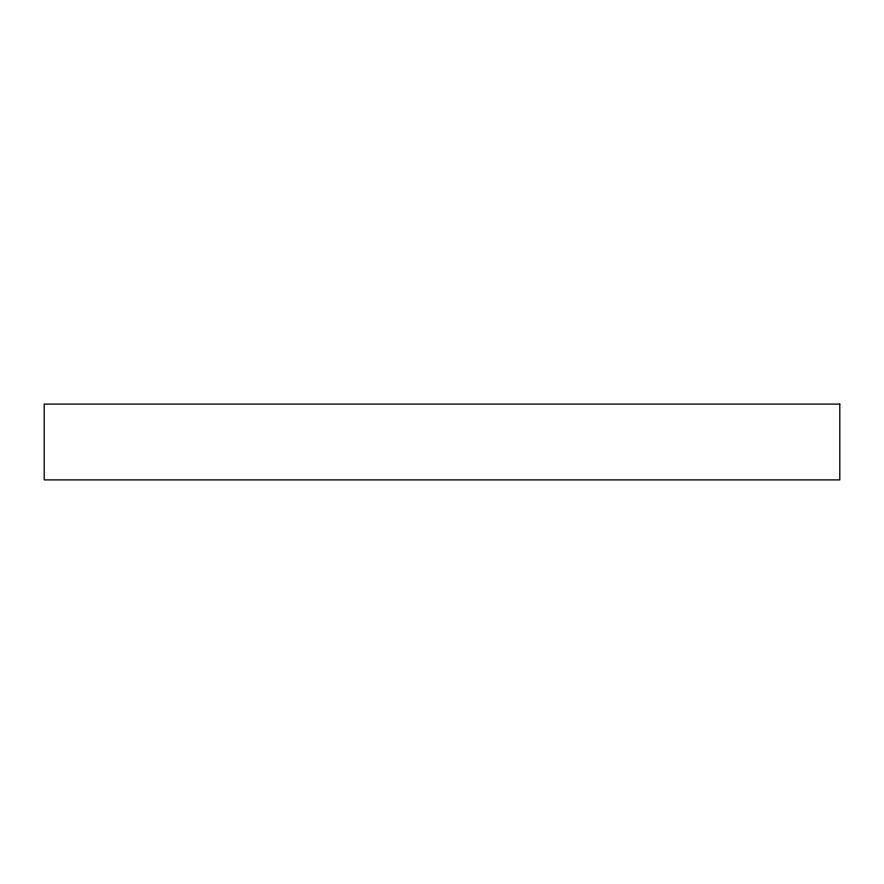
<?xml version="1.0" encoding="UTF-8"?>
<svg xmlns="http://www.w3.org/2000/svg" width="884" height="884" viewBox="0 0 884 884"><rect width="100%" height="100%" fill="white"/><g stroke="black" fill="none" stroke-linecap="round" stroke-linejoin="round"><path stroke-width="1.33" d="M839.8 404.11L44.2 404.11L44.2 479.89L839.8 479.89L839.8 404.11"/></g></svg>
